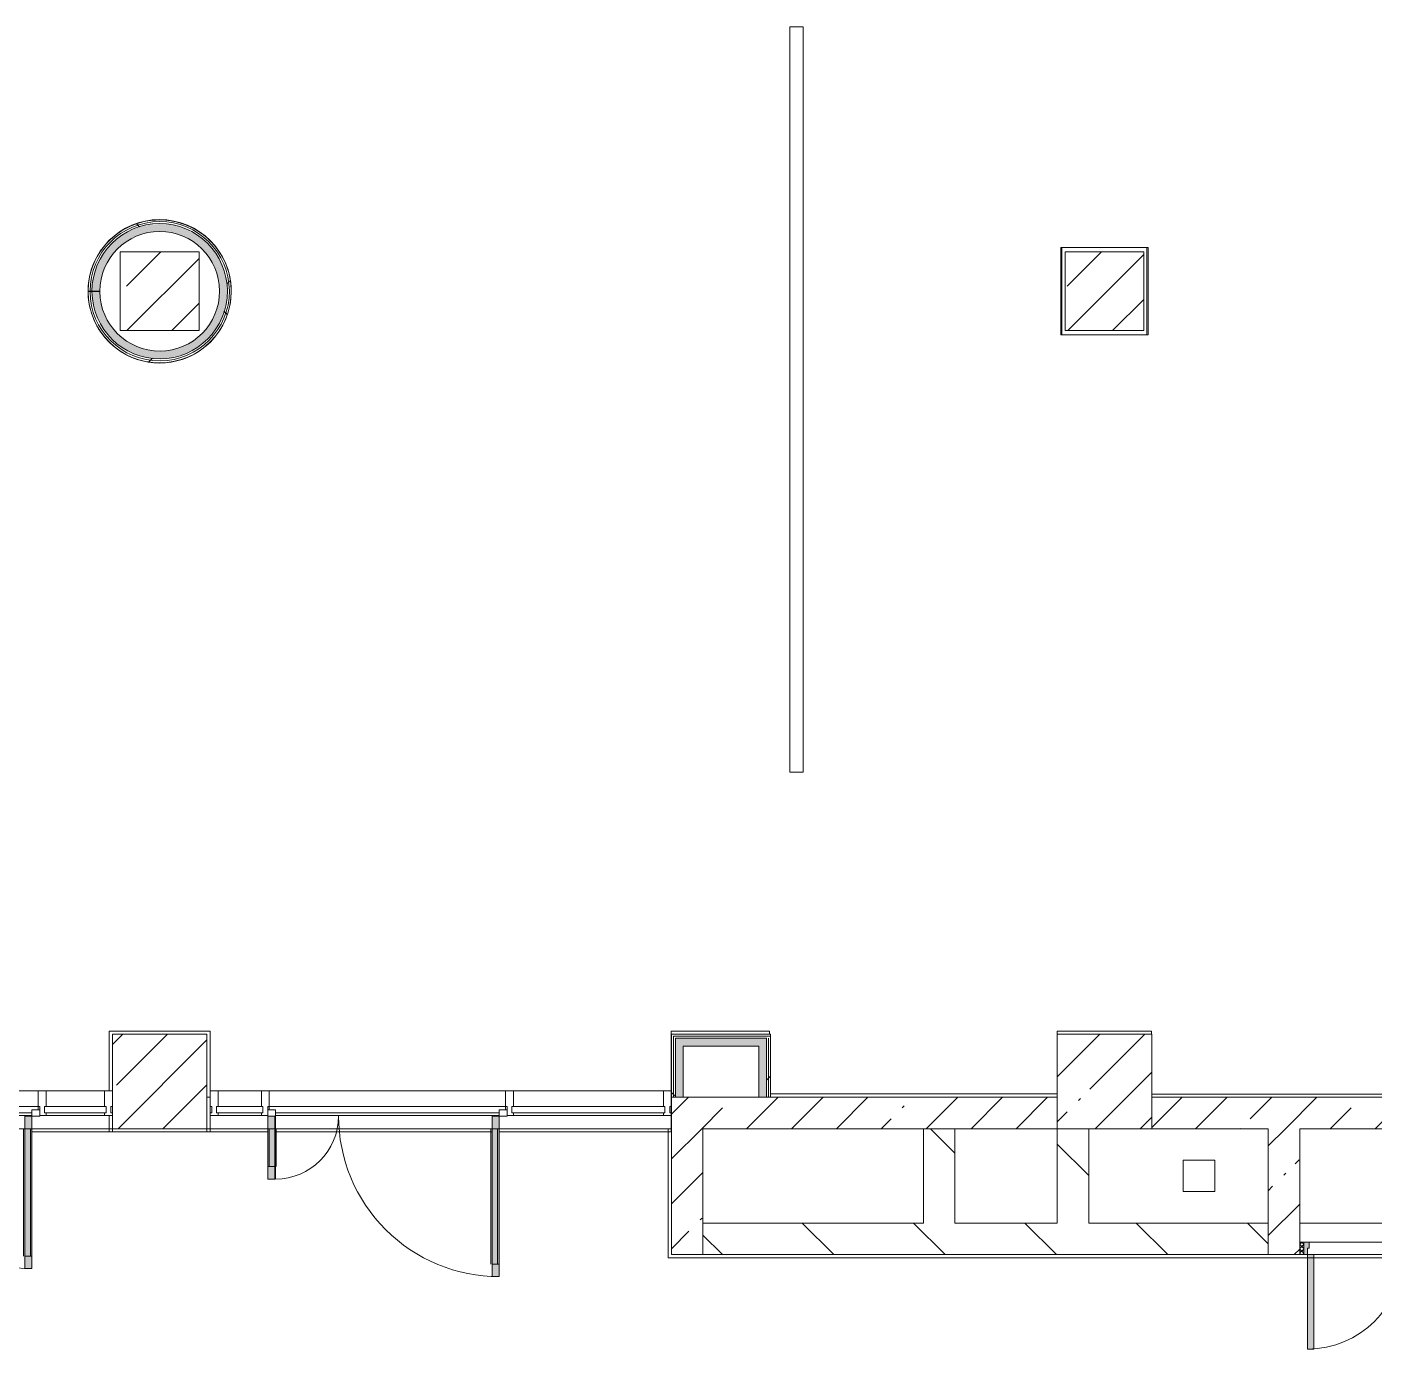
# Model space of a CAD drawing. Header units: millimetres. Extents: x -4029 to 232974, y -8553 to 104777.
# Drawn here: x 118703 to 127258, y 10300 to 18699 of the extents above; entities that cross this region are included whole.
import ezdxf

# ---------------------------------------------------------------- set-up
doc = ezdxf.new("R2010")
doc.units = ezdxf.units.MM
for name, color, linetype, lineweight in [('A-AREA-BNDY-1', 7, 'Continuous', 5), ('A-GLAZ-CURT-1', 7, 'Continuous', 5), ('A-GLAZ-CWMG-2', 7, 'Continuous', 5), ('A-WALL', 7, 'Continuous', 9), ('I-WALL-6', 7, 'Continuous', 5), ('S-COLS-2', 7, 'Continuous', 5)]:
    doc.layers.add(name, color=color, linetype=linetype, lineweight=lineweight)
for name, color, linetype, lineweight, true_color in [('A-DETL-GENF-10', 7, 'Continuous', 5, 0xe2e2e2), ('A-DETL-GENF-9', 7, 'Continuous', 5, 0xaaaaaa), ('A-DOOR-3', 7, 'Continuous', 5, 0xaaaaaa), ('A-DOOR-4', 7, 'Continuous', 5, 0xe2e2e2), ('A-DOOR-FRAM-3', 7, 'Continuous', 5, 0xe2e2e2), ('A-DOOR-FRAM-4', 7, 'Continuous', 5, 0xaaaaaa), ('A-FLOR-2', 7, 'Continuous', 5, 0xaaaaaa), ('I-WALL-4', 7, 'Continuous', 5, 0xe7e7e7), ('I-WALL-5', 7, 'Continuous', 9, 0xe7e7e7)]:
    doc.layers.add(name, color=color, linetype=linetype, lineweight=lineweight, true_color=true_color)
pattern_1 = [(45, (71086.4, 0), (-285.123, 285.123), []), (45, (71371.53, 0), (-285.123, 285.123), [504.031, -100.806, 16.764, -84.042])]
pattern_2 = [(135, (71086.4, 0), (-353.5534, -353.5534), [])]
pattern_3 = [(45, (71086.4, 0), (-530.33, 530.33), []), (135, (71086.4, 0), (-530.33, -530.33), [])]

# ---------------------------------------------------------------- blocks, each defined once
blk = doc.blocks.new('BSC_Колонна _Прямоугольная - 600х600-23205375-1_2_1_птичка')
at = {"layer": 'S-COLS-2'}
h = blk.add_hatch(dxfattribs=at)
h.set_pattern_fill('FP_152', color=256, style=0, pattern_type=2)
h.set_pattern_definition([(45, (-54460, -12000), (-285.123, 285.123), []), (45, (-54174.88, -12000), (-285.123, 285.123), [504.031, -100.806, 16.764, -84.042])])
h.paths.add_polyline_path([(288.6, -300), (300, -300), (297.8, 300), (-300, 300), (-300, -300), (84.1, -300)])
for p, q in [((300, 300), (-300, 300)), ((-300, 300), (-300, -300)), ((300, -300), (300, 300)), ((-300, -300), (300, -300))]:
    blk.add_line(p, q, dxfattribs=at)
blk = doc.blocks.new('BSC_Колонна _Прямоугольная - 500х500-22732503-1_2_1_птичка')
at = {"layer": 'S-COLS-2'}
h = blk.add_hatch(dxfattribs=at)
h.set_pattern_fill('FP_177', color=256, style=0, pattern_type=2)
h.set_pattern_definition([(45, (-48460, -17020), (-285.123, 285.123), []), (45, (-48174.88, -17020), (-285.123, 285.123), [504.031, -100.806, 16.764, -84.042])])
h.paths.add_polyline_path([(-200, -250), (250, -250), (250, 250), (-250, 245.8), (-250, -250)])
for p, q in [((250, 250), (-250, 250)), ((-250, 250), (-250, -250)), ((250, -250), (250, 250)), ((-250, -250), (250, -250))]:
    blk.add_line(p, q, dxfattribs=at)
blk = doc.blocks.new('BSC_Колонна _Прямоугольная - 500х500-V134-1_2_1_птичка')
at = {"layer": 'S-COLS-2'}
h = blk.add_hatch(dxfattribs=at)
h.set_pattern_fill('FP_178', color=256, style=0, pattern_type=2)
h.set_pattern_definition([(45, (-54460, -17020), (-285.123, 285.123), []), (45, (-54174.88, -17020), (-285.123, 285.123), [504.031, -100.806, 16.764, -84.042])])
h.paths.add_polyline_path([(250, -250), (250, 250), (-250, 250), (-250, -250), (114.8, -250)])
for p, q in [((250, 250), (-250, 250)), ((-250, 250), (-250, -250)), ((250, -250), (250, 250)), ((-250, -250), (250, -250))]:
    blk.add_line(p, q, dxfattribs=at)
blk = doc.blocks.new('110_Дверь_СКБ_1Ст - д-18 700x2100h_Технический шкаф ЭОМ и СС-23257539-1_2_1_птичка')
at = {"layer": 'A-DOOR-3'}
h = blk.add_hatch(dxfattribs=at)
h.set_pattern_fill('FP_82', color=256, style=0, pattern_type=2)
h.set_pattern_definition([(135, (1951.41, 164.685), (-14.14214, -14.14214), []), (225, (1951.41, 164.685), (14.14214, -14.14214), [])])
h.paths.add_polyline_path([(362.5, 100), (337.5, 100), (337.5, 20), (362.5, 20)])
at = {"layer": 'A-DOOR-4'}
h = blk.add_hatch(color=256, dxfattribs=at)
h.paths.add_polyline_path([(-312.5, 100), (-312.5, 20), (-277.5, 20), (-277.5, 60), (-287.5, 60), (-287.5, 100), (-297.5, 100)])
h.paths.add_polyline_path([(312.5, 100), (312.5, 60), (302.5, 60), (302.5, 20), (337.5, 20), (337.5, 100), (322.5, 100)])
at = {"layer": 'A-DOOR-FRAM-3'}
blk.add_hatch(color=256, dxfattribs=at).paths.add_polyline_path([(272.5, 700), (272.5, 100), (312.5, 100), (312.5, 700)])
at = {"layer": 'A-DOOR-FRAM-4'}
h = blk.add_hatch(dxfattribs=at)
h.set_pattern_fill('FP_83', color=256, style=0, pattern_type=2)
h.set_pattern_definition([(45, (-171.384, 164.685), (-14.1421, 14.1421), []), (135, (-171.384, 164.685), (-14.1421, -14.1421), [])])
h.paths.add_polyline_path([(-337.5, 100), (-337.5, 20), (-312.5, 20), (-312.5, 100)])
at = {"layer": 'A-DOOR-3'}
for p, q in [((312.5, 700), (272.5, 700)), ((272.5, 700), (272.5, 100)), ((312.5, 100), (312.5, 700)), ((272.5, 100), (312.5, 100))]:
    blk.add_line(p, q, dxfattribs=at)
blk.add_arc((312.5, 100), 600, 90, 180, dxfattribs=at)
at = {"layer": 'A-DOOR-FRAM-4'}
for p, q in [((-312.5, 100), (-337.5, 100)), ((-337.5, 100), (-337.5, 20)), ((-287.5, 100), (-312.5, 100)), ((-312.5, 100), (-312.5, 20)), ((-312.5, 20), (-312.5, 100)), ((-287.5, 60), (-287.5, 100)), ((-287.5, 100), (272.5, 100)), ((312.5, 100), (312.5, 60)), ((337.5, 100), (312.5, 100)), ((337.5, 20), (337.5, 100)), ((362.5, 100), (337.5, 100)), ((337.5, 100), (337.5, 20)), ((362.5, 20), (362.5, 100)), ((-337.5, 20), (-312.5, 20)), ((-312.5, 20), (-277.5, 20)), ((-277.5, 60), (-287.5, 60)), ((-277.5, 20), (-277.5, 60)), ((302.5, 20), (-277.5, 20)), ((312.5, 60), (302.5, 60)), ((302.5, 60), (302.5, 20)), ((302.5, 20), (337.5, 20)), ((337.5, 20), (362.5, 20))]:
    blk.add_line(p, q, dxfattribs=at)
blk = doc.blocks.new('Прямоугольный импост - Импост структурный с накладкой - 160мм Темный-32467808-1_2_1_птичка')
at = {"layer": 'A-GLAZ-CWMG-2'}
for p, q in [((-50, 40), (-50, 140)), ((-50, 140), (0, 140)), ((0, 140), (0, 40)), ((-40, 40), (-50, 40)), ((-50, -17), (-50, 0)), ((-50, 0), (-40, 0)), ((-40, 0), (-40, 40)), ((-10, 40), (-10, 0)), ((0, 40), (-10, 40)), ((-10, 0), (0, 0)), ((0, 0), (0, -17)), ((0, -17), (-50, -17))]:
    blk.add_line(p, q, dxfattribs=at)
blk = doc.blocks.new('Системная панель - Стекло - 40мм-32784007-1_2_1_птичка')
at = {"layer": 'A-GLAZ-CURT-1'}
for p, q in [((147.5, 0), (-147.5, 0)), ((-147.5, 0), (-147.5, -40)), ((147.5, -40), (147.5, 0)), ((-147.5, -40), (147.5, -40))]:
    blk.add_line(p, q, dxfattribs=at)
blk = doc.blocks.new('Дверь_Витражная_остекление_ - В-19-32784442-1_2_1_птичка')
at = {"layer": 'A-DETL-GENF-10'}
for points in [[(-665, 1040), (-710, 1040), (-710, 20), (-665, 20), (-665, 920)], [(715, 420), (715, 20), (760, 20), (760, 420)]]:
    blk.add_hatch(color=256, dxfattribs=at).paths.add_polyline_path(points)
at = {"layer": 'A-DETL-GENF-9'}
for p, q in [((-710, 1040), (-665, 1040)), ((-710, 1040), (-710, 20)), ((-665, 1040), (-710, 1040)), ((-710, 1040), (-710, 20)), ((-665, 1040), (-665, 20)), ((-665, 20), (-665, 1040)), ((-710, 960), (-665, 960)), ((-700, 960), (-700, 100)), ((-656, 960), (-656, 100)), ((760, 420), (715, 420)), ((715, 420), (715, 20)), ((760, 420), (715, 420)), ((715, 420), (715, 20)), ((760, 420), (760, 20)), ((760, 20), (760, 420)), ((706, 340), (706, 100)), ((760, 340), (715, 340)), ((750, 340), (750, 100)), ((-710, 100), (-665, 100)), ((760, 100), (715, 100)), ((-665, 20), (-710, 20)), ((-710, 20), (-665, 20))]:
    blk.add_line(p, q, dxfattribs=at)
at = {"layer": 'A-DOOR-3'}
for p, q in [((-710, 1040), (-710, 20)), ((710, 420), (710, 20)), ((-710, 20), (-760, 20)), ((-760, 20), (-760, -20)), ((-710, -20), (-710, 20)), ((760, 20), (710, 20)), ((710, 20), (710, -20)), ((760, -20), (760, 20)), ((-760, -20), (-710, -20)), ((710, -20), (760, -20))]:
    blk.add_line(p, q, dxfattribs=at)
for centre, radius, start, end in [((-710, 20), 1020, 360, 90), ((710, 20), 400, 90, 180)]:
    blk.add_arc(centre, radius, start, end, dxfattribs=at)
blk = doc.blocks.new('Прямоугольный импост - Импост структурный с накладкой - 160мм Темный-32784438-1_2_1_птичка')
at = {"layer": 'A-GLAZ-CWMG-2'}
for p, q in [((49156, 11940), (50656, 11940)), ((49156, 11820), (49156, 11840)), ((49156, 11840), (50656, 11840)), ((50656, 11840), (50656, 11820)), ((49196, 11800), (50616, 11800)), ((49196, 11783), (50616, 11783))]:
    blk.add_line(p, q, dxfattribs=at)
blk = doc.blocks.new('Системная панель - Стекло - 40мм-32784544-1_2_1_птичка')
at = {"layer": 'A-GLAZ-CURT-1'}
for p, q in [((486.5, 0), (-486.5, 0)), ((-486.5, 0), (-486.5, -40)), ((486.5, -40), (486.5, 0)), ((-486.5, -40), (486.5, -40))]:
    blk.add_line(p, q, dxfattribs=at)
blk = doc.blocks.new('Прямоугольный импост - Импост структурный с накладкой - 160мм Темный-32784005-1_2_1_птичка')
at = {"layer": 'A-GLAZ-CWMG-2'}
for p, q in [((48831, 11940), (49106, 11940)), ((48831, 11783), (49106, 11783))]:
    blk.add_line(p, q, dxfattribs=at)
blk = doc.blocks.new('Прямоугольный импост - Импост структурный с накладкой - 160мм Темный-V205-1_2_1_птичка')
at = {"layer": 'A-GLAZ-CWMG-2'}
for p, q in [((-25, 40), (-25, 140)), ((-25, 140), (25, 140)), ((25, 140), (25, 40)), ((-15, 40), (-25, 40)), ((-25, -17), (-25, 0)), ((-25, 0), (-15, 0)), ((-15, 0), (-15, 40)), ((15, 40), (15, 20)), ((25, 40), (15, 40)), ((15, -17), (-25, -17))]:
    blk.add_line(p, q, dxfattribs=at)
blk = doc.blocks.new('Прямоугольный импост - Импост структурный с накладкой - 160мм Темный-V206-1_2_1_птичка')
at = {"layer": 'A-GLAZ-CWMG-2'}
for p, q in [((-25, 40), (-25, 140)), ((-25, 140), (25, 140)), ((25, 140), (25, 40)), ((-15, 40), (-25, 40)), ((-15, 20), (-15, 40)), ((15, 40), (15, 0)), ((25, 40), (15, 40)), ((15, 0), (25, 0)), ((25, 0), (25, -17)), ((25, -17), (-15, -17))]:
    blk.add_line(p, q, dxfattribs=at)
blk = doc.blocks.new('Прямоугольный импост - Импост структурный с накладкой - 160мм Темный-32784440-1_2_1_птичка')
at = {"layer": 'A-GLAZ-CWMG-2'}
for p, q in [((50706, 11940), (51659, 11940)), ((50706, 11783), (51659, 11783))]:
    blk.add_line(p, q, dxfattribs=at)
blk = doc.blocks.new('Прямоугольный импост - Импост структурный с накладкой - 160мм Темный-30755843-1_2_1_птичка')
at = {"layer": 'A-GLAZ-CWMG-2'}
for p, q in [((0, 140), (-50, 140)), ((-50, 140), (-50, 40)), ((0, 40), (0, 140)), ((-50, 40), (-40, 40)), ((-40, 0), (-50, 0)), ((-50, 0), (-50, -17)), ((-40, 40), (-40, 0)), ((-10, 0), (-10, 40)), ((-10, 40), (0, 40)), ((0, 0), (-10, 0)), ((0, -17), (0, 0)), ((-50, -17), (0, -17))]:
    blk.add_line(p, q, dxfattribs=at)
blk = doc.blocks.new('Дверь_Витражная_остекление_ - В-9-32786634-1_2_1_птичка')
at = {"layer": 'A-DETL-GENF-10'}
for points in [[(-639.5, 989), (-684.5, 989), (-684.5, 20), (-639.5, 20), (-639.5, 920)], [(689.5, 420), (689.5, 20), (734.5, 20), (734.5, 420)]]:
    blk.add_hatch(color=256, dxfattribs=at).paths.add_polyline_path(points)
at = {"layer": 'A-DETL-GENF-9'}
for p, q in [((-684.5, 989), (-639.5, 989)), ((-684.5, 989), (-684.5, 20)), ((-639.5, 989), (-684.5, 989)), ((-684.5, 989), (-684.5, 20)), ((-639.5, 989), (-639.5, 20)), ((-639.5, 20), (-639.5, 989)), ((-684.5, 909), (-639.5, 909)), ((-674.5, 909), (-674.5, 100)), ((-630.5, 909), (-630.5, 100)), ((734.5, 420), (689.5, 420)), ((689.5, 420), (689.5, 20)), ((734.5, 420), (689.5, 420)), ((689.5, 420), (689.5, 20)), ((734.5, 420), (734.5, 20)), ((734.5, 20), (734.5, 420)), ((680.5, 340), (680.5, 100)), ((734.5, 340), (689.5, 340)), ((724.5, 340), (724.5, 100)), ((-684.5, 100), (-639.5, 100)), ((734.5, 100), (689.5, 100)), ((-639.5, 20), (-684.5, 20)), ((-684.5, 20), (-639.5, 20))]:
    blk.add_line(p, q, dxfattribs=at)
at = {"layer": 'A-DOOR-3'}
for p, q in [((-684.5, 989), (-684.5, 20)), ((684.5, 420), (684.5, 20)), ((-684.5, 20), (-734.5, 20)), ((-734.5, 20), (-734.5, -20)), ((-684.5, -20), (-684.5, 20)), ((734.5, 20), (684.5, 20)), ((684.5, 20), (684.5, -20)), ((734.5, -20), (734.5, 20)), ((-734.5, -20), (-684.5, -20)), ((684.5, -20), (734.5, -20))]:
    blk.add_line(p, q, dxfattribs=at)
for centre, radius, start, end in [((-684.5, 20), 969, 360, 90), ((684.5, 20), 400, 90, 180)]:
    blk.add_arc(centre, radius, start, end, dxfattribs=at)
blk = doc.blocks.new('Прямоугольный импост - Импост структурный с накладкой - 160мм Темный-32786259-1_2_1_птичка')
at = {"layer": 'A-GLAZ-CWMG-2'}
for p, q in [((46240, 11940), (47689, 11940)), ((46240, 11820), (46240, 11840)), ((46240, 11840), (47689, 11840)), ((47689, 11840), (47689, 11820)), ((46280, 11800), (47649, 11800)), ((46280, 11783), (47649, 11783))]:
    blk.add_line(p, q, dxfattribs=at)
blk = doc.blocks.new('Системная панель - Стекло - 40мм-32786365-1_2_1_птичка')
at = {"layer": 'A-GLAZ-CURT-1'}
for p, q in [((195.5, 0), (-195.5, 0)), ((-195.5, 0), (-195.5, -40)), ((195.5, -40), (195.5, 0)), ((-195.5, -40), (195.5, -40))]:
    blk.add_line(p, q, dxfattribs=at)
blk = doc.blocks.new('Прямоугольный импост - Импост структурный с накладкой - 160мм Темный-32786261-1_2_1_птичка')
at = {"layer": 'A-GLAZ-CWMG-2'}
for p, q in [((47739, 11940), (48110, 11940)), ((47739, 11783), (48110, 11783))]:
    blk.add_line(p, q, dxfattribs=at)

msp = doc.modelspace()

# ---------------------------------------------------------------- hatches: boundary and pattern name
at = {"layer": 'I-WALL-4'}
for points in [[(119530.4613, 16590.2957), (119617.561, 16596.936), (119700.1798, 16620), (119753.3209, 16644.123), (119819.7595, 16689.7364), (119869.3894, 16737.8735), (119910.3622, 16792.7981), (119946.4062, 16865.8478), (119965.268, 16927.1118), (119974.8686, 17018.5152), (119969.02, 17090.5807), (119962.1763, 17129.7053), (119922.2833, 17225.7052), (119889.5452, 17277.115), (119846.851, 17326.4178), (119801.1458, 17366.4102), (119715.2651, 17413.9231), (119638.5161, 17438.4453), (119589.6535, 17447.0501), (119494.7875, 17445.3482), (119439.5798, 17435.4104), (119367.9486, 17409.8785), (119301.2608, 17371.6128), (119239.9885, 17319.5034), (119195.4086, 17265.8223), (119166.6041, 17220), (119140.3778, 17161.0327), (119119.7204, 17058.983), (119116.417, 17020), (119166.4062, 17020), (119172.4993, 17087.7759), (119199.9961, 17172.9503), (119223.9197, 17220), (119267.6895, 17277.115), (119323.63, 17326.4178), (119393.9099, 17366.4102), (119455.17, 17387.372), (119514.1702, 17397.3817), (119589.6535, 17396.0579), (119630.2137, 17390.6431), (119701.2227, 17366.4102), (119769.1284, 17326.4178), (119824.3077, 17277.115), (119867.7711, 17220), (119899.3004, 17156.8081), (119912.3826, 17122.2805), (119924.7569, 17055.3658), (119922.2833, 16972.0312), (119913.0984, 16920.3163), (119889.4394, 16856.5123), (119852.824, 16795.6927), (119796.4062, 16735.3822), (119741.8306, 16695.4635), (119674.3665, 16663.6816), (119603.2294, 16645.7936), (119546.4062, 16641.2307), (119476.947, 16647.7272), (119409.5982, 16666.9533), (119346.4062, 16698.5897), (119289.2912, 16742.244), (119261.8144, 16768.1916), (119221.4657, 16822.9882), (119191.5373, 16884.1028), (119170.5292, 16974.922), (119166.4158, 17017.3064), (119116.417, 17016.952), (119127.2943, 16928.7479), (119152.4831, 16851.1122), (119191.5373, 16779.9006), (119221.4657, 16739.6147), (119289.2912, 16677.2245), (119340.012, 16644.123), (119388.3738, 16620.0928), (119476.947, 16596.8517), (119497.4575, 16594.339)], [(123400.2755, 12224.9998), (123400.2755, 12274.9998), (122871.4061, 12274.9998), (122871.4061, 12224.9998), (123350.2755, 12224.9998)], [(123350.2755, 11899.9998), (123400.2755, 11899.9998), (123400.2755, 12224.9998), (123350.2755, 12224.9998), (123350.2755, 11920.9998)]]:
    msp.add_hatch(color=256, dxfattribs=at).paths.add_polyline_path(points)
at = {"layer": 'I-WALL-5'}
msp.add_hatch(color=256, dxfattribs=at).paths.add_polyline_path([(122821.4061, 11899.9998), (122871.4061, 11899.9998), (122871.4061, 12274.9998), (122821.4061, 12274.9998), (122821.4061, 11984.4698)])
at = {"layer": 'I-WALL-6'}
h = msp.add_hatch(dxfattribs=at)
h.set_pattern_fill('FP_213', color=256, style=0, pattern_type=2)
h.set_pattern_definition(pattern_3)
h.paths.add_polyline_path([(119511.2862, 16566.3574), (119618.99, 16572.3758), (119693.3226, 16591.0028), (119760.0369, 16620), (119817.7975, 16656.562), (119867.2179, 16698.851), (119924.9028, 16770.2552), (119953.922, 16820), (119979.2572, 16881.6892), (119995.6033, 16948.3801), (119998.4892, 17055.3658), (119986.396, 17129.7053), (119962.1763, 17200.9937), (119927.4617, 17265.8223), (119880.6655, 17326.4178), (119826.7471, 17376.423), (119768.2107, 17415.5766), (119694.9769, 17448.426), (119630.2137, 17465.7538), (119562.7629, 17473.4791), (119476.5536, 17468.0715), (119409.1448, 17452.3203), (119345.8844, 17427.0992), (119278.2286, 17385.8981), (119226.9488, 17342.5168), (119170.8897, 17274.2921), (119138.9697, 17220), (119110.2569, 17144.8549), (119097.4143, 17092.5892), (119091.4177, 17020), (119103.9062, 17020), (119110.5657, 17095.8867), (119140.9141, 17193.3648), (119170.8897, 17251.7573), (119220.0773, 17316.709), (119262.4356, 17358.338), (119323.0369, 17401.1217), (119412.8341, 17440.2094), (119477.2495, 17455.6328), (119546.7543, 17461.2596), (119630.2137, 17452.9527), (119705.042, 17431.4161), (119773.6829, 17397.8344), (119829.8795, 17357.8311), (119886.6241, 17300.4704), (119922.2833, 17251.109), (119951.8584, 17195.6722), (119976.2824, 17121.3476), (119987.1931, 17055.3658), (119987.4458, 16984.0785), (119965.2538, 16882.0586), (119938.9439, 16818.7317), (119892.8164, 16747.212), (119854.7799, 16704.1811), (119797.0413, 16656.6572), (119731.1964, 16619.1903), (119660.3222, 16593.624), (119603.2294, 16581.3018), (119497.4575, 16581.7908), (119427.3803, 16595.3842), (119360.3835, 16620.0928), (119289.2912, 16661.8016), (119239.9885, 16702.6433), (119191.5373, 16757.8672), (119152.4831, 16821.3093), (119123.1027, 16896.2363), (119110.7973, 16942.2109), (119098.1394, 17016.8224), (119091.4177, 17016.7748), (119106.3217, 16910.6029), (119130.1808, 16839.9959), (119161.5114, 16779.9421), (119203.8898, 16722.4247), (119264.3003, 16664.9147), (119323.1327, 16625.1725), (119388.3738, 16594.7503), (119458.1509, 16574.9239), (119497.4575, 16568.5869)])
h = msp.add_hatch(dxfattribs=at)
h.set_pattern_fill('FP_213', color=256, style=0, pattern_type=2)
h.set_pattern_definition(pattern_3)
h.paths.add_polyline_path([(119529.9978, 16577.8043), (119632.8389, 16587.5547), (119707.3701, 16609.4806), (119765.4064, 16636.9735), (119826.8281, 16679.3562), (119876.6131, 16726.9667), (119918.0244, 16780.9191), (119952.1353, 16844.4603), (119977.3285, 16923.7215), (119987.3261, 17017.8653), (119981.5783, 17091.0716), (119965.268, 17158.0979), (119937.6897, 17223.7215), (119892.8164, 17292.8447), (119856.0482, 17334.9196), (119801.2367, 17380.9597), (119739.1106, 17417.8133), (119648.3426, 17449.0838), (119589.6535, 17459.5155), (119494.7875, 17457.9076), (119428.4675, 17445.0217), (119357.9457, 17418.7769), (119288.8288, 17377.9014), (119239.9885, 17337.5198), (119183.0565, 17269.7848), (119152.4831, 17218.9912), (119122.5775, 17142.073), (119110.0775, 17092.5892), (119103.9062, 17020), (119116.417, 17020.1271), (119129.1265, 17117.7707), (119152.4831, 17188.7211), (119174.9998, 17235.5829), (119220.0773, 17298.6926), (119289.3735, 17362.8016), (119346.5411, 17399.0516), (119409.7745, 17426.2358), (119477.1583, 17443.0615), (119546.6492, 17448.7985), (119630.2137, 17440.2172), (119694.9769, 17422.0237), (119765.4056, 17388.2984), (119821.8719, 17348.2877), (119871.1722, 17299.7407), (119912.3826, 17243.3053), (119949.0642, 17166.4459), (119965.268, 17112.0306), (119974.738, 17055.3658), (119974.7289, 16983.5529), (119952.1826, 16882.4033), (119925.1522, 16819.5314), (119889.4072, 16762.885), (119854.7799, 16720.8392), (119800.6789, 16673.5898), (119714.5079, 16625.839), (119674.3665, 16609.4806), (119598.3787, 16593.5394), (119497.4575, 16594.339), (119427.1147, 16608.4676), (119366.0474, 16631.1864), (119311.2896, 16661.159), (119256.0996, 16703.9259), (119199.9961, 16767.557), (119161.5114, 16831.4861), (119141.9386, 16874.0345), (119123.1027, 16944.4084), (119110.7973, 17016.9121), (119103.9174, 17016.8634), (119117.0612, 16918.8081), (119141.9386, 16844.2317), (119172.3841, 16785.817), (119221.4657, 16721.7303), (119273.1496, 16673.5898), (119323.1327, 16638.6021), (119414.816, 16599.1544), (119476.947, 16584.3035), (119522.4, 16578.7351)])
h = msp.add_hatch(dxfattribs=at)
h.set_pattern_fill('FP_213', color=256, style=0, pattern_type=2)
h.set_pattern_definition(pattern_3)
h.paths.add_polyline_path([(122796.4061, 11899.9998), (122808.9061, 11899.9998), (122808.3066, 12299.9998), (122796.4061, 12299.9998), (122796.4061, 11984.4698)])
h = msp.add_hatch(dxfattribs=at)
h.set_pattern_fill('FP_213', color=256, style=0, pattern_type=2)
h.set_pattern_definition(pattern_3)
h.paths.add_polyline_path([(122808.9061, 11899.9998), (122821.4061, 11899.9998), (122816.3693, 12287.4998), (122808.9061, 12287.4998), (122808.9061, 11984.4698)])
h = msp.add_hatch(dxfattribs=at)
h.set_pattern_fill('FP_213', color=256, style=0, pattern_type=2)
h.set_pattern_definition(pattern_3)
h.paths.add_polyline_path([(123412.7755, 11899.9998), (123412.7755, 12274.9998), (123400.2755, 12274.9998), (123400.2755, 11899.9998)])
h = msp.add_hatch(dxfattribs=at)
h.set_pattern_fill('FP_213', color=256, style=0, pattern_type=2)
h.set_pattern_definition(pattern_3)
h.paths.add_polyline_path([(123412.7755, 11899.9998), (123425.2755, 11899.9998), (123425.2755, 12274.9998), (123412.7755, 12274.9998), (123412.7755, 11920.9998)])
h = msp.add_hatch(dxfattribs=at)
h.set_pattern_fill('FP_116', color=256, style=0, pattern_type=2)
h.set_pattern_definition(pattern_1)
h.paths.add_polyline_path([(127665.6461, 11699.9998), (131246.4063, 11699.9999), (131246.4063, 11899.9998), (125846.4063, 11899.9998), (125848.0602, 11699.9998), (127661.6678, 11699.9998)])
h.paths.add_polyline_path([(122996.4061, 11699.9998), (125246.4063, 11699.9998), (125246.4063, 11899.9998), (122796.4061, 11899.9998), (122796.4061, 11699.9998)])
h = msp.add_hatch(dxfattribs=at)
h.set_pattern_fill('FP_116', color=256, style=0, pattern_type=2)
h.set_pattern_definition(pattern_1)
h.paths.add_polyline_path([(122865.3926, 10900), (122996.4061, 10900), (122996.4061, 11699.9998), (122796.4061, 11699.9998), (122796.4061, 10900)])
h = msp.add_hatch(dxfattribs=at)
h.set_pattern_fill('FP_134', color=256, style=0, pattern_type=2)
h.set_pattern_definition(pattern_2)
h.paths.add_polyline_path([(124596.4063, 11100), (124596.4063, 11699.9998), (124396.4063, 11699.9998), (124396.4063, 11100)])
h = msp.add_hatch(dxfattribs=at)
h.set_pattern_fill('FP_134', color=256, style=0, pattern_type=2)
h.set_pattern_definition(pattern_2)
h.paths.add_polyline_path([(125446.4063, 11100), (125446.4063, 11699.9998), (125246.4063, 11699.9998), (125246.4063, 11100)])
h = msp.add_hatch(dxfattribs=at)
h.set_pattern_fill('FP_116', color=256, style=0, pattern_type=2)
h.set_pattern_definition(pattern_1)
h.paths.add_polyline_path([(126782.1946, 10900), (126786.4062, 10900), (126782.1946, 11699.9998), (126586.4062, 11699.9998), (126586.4062, 10900), (126739.0288, 10900)])
h = msp.add_hatch(dxfattribs=at)
h.set_pattern_fill('FP_134', color=256, style=0, pattern_type=2)
h.set_pattern_definition(pattern_2)
h.paths.add_polyline_path([(127696.4062, 10900), (127696.4062, 11100), (127486.4062, 11100), (127486.4062, 10900), (127665.6461, 10900)])
h.paths.add_polyline_path([(129425.6461, 10900), (129526.4062, 10900), (129526.4062, 11100), (129316.4062, 11100), (129316.4062, 10900), (129345.6461, 10900)])
h.paths.add_polyline_path([(126586.4062, 10900), (126586.4062, 11100), (122996.4061, 11100), (122996.4061, 10900), (126046.4063, 10900)])
h.paths.add_polyline_path([(128545.6461, 10900), (128616.4062, 10900), (128616.4062, 11100), (128396.4062, 11100), (128396.4062, 10900), (128465.6461, 10900)])
at = {"layer": 'S-COLS-2'}
h = msp.add_hatch(dxfattribs=at)
h.set_pattern_fill('FP_116', color=256, style=0, pattern_type=2)
h.set_pattern_definition(pattern_1)
h.paths.add_polyline_path([(119246.4062, 11699.9998), (119846.4062, 11699.9998), (119846.4062, 12299.9998), (119246.4062, 12299.9998)])

# ---------------------------------------------------------------- linework, layer by layer
at = {"layer": 'A-AREA-BNDY-1', "flags": 128}
for points in [[(123548.4572, 18544), (123548.4572, 18614), (123548.4572, 18699), (123633.4572, 18699), (123633.4572, 18614), (123633.4572, 18544), (123633.4572, 18459), (123633.4572, 18389), (123633.4572, 18304), (123633.4572, 18234), (123633.4572, 18149), (123633.4572, 18079), (123633.4572, 17994), (123633.4572, 17924), (123633.4572, 17839), (123633.4572, 17769), (123633.4572, 17684), (123633.4572, 17614), (123633.4572, 17529), (123633.4572, 17459), (123633.4572, 17374), (123633.4572, 17304), (123633.4572, 17219), (123633.4572, 17149), (123633.4572, 17064), (123633.4572, 16994), (123633.4572, 16909), (123633.4572, 16839), (123633.4572, 16754), (123633.4572, 16684), (123633.4572, 16599), (123633.4572, 16529), (123633.4572, 16444), (123633.4572, 16374), (123633.4572, 16289), (123633.4572, 16219), (123633.4572, 16134), (123633.4572, 16064), (123633.4572, 15979), (123633.4572, 15909), (123633.4572, 15824), (123633.4572, 15754), (123633.4572, 15669), (123633.4572, 15599), (123633.4572, 15514), (123633.4572, 15444), (123633.4572, 15359), (123633.4572, 15289), (123633.4572, 15204), (123633.4572, 15134), (123633.4572, 15049), (123633.4572, 14979), (123633.4572, 14894), (123633.4572, 14824), (123633.4572, 14739), (123633.4572, 14669), (123633.4572, 14584), (123633.4572, 14514), (123633.4572, 14429), (123633.4572, 14359), (123633.4572, 14274), (123633.4572, 14204), (123633.4572, 14119), (123633.4572, 14049), (123633.4572, 13964), (123548.4572, 13964), (123548.4572, 14049), (123548.4572, 14119), (123548.4572, 14204), (123548.4572, 14274), (123548.4572, 14359), (123548.4572, 14429), (123548.4572, 14514), (123548.4572, 14584), (123548.4572, 14669), (123548.4572, 14739), (123548.4572, 14824), (123548.4572, 14894), (123548.4572, 14979), (123548.4572, 15049), (123548.4572, 15134), (123548.4572, 15204), (123548.4572, 15289), (123548.4572, 15359), (123548.4572, 15444), (123548.4572, 15514), (123548.4572, 15599), (123548.4572, 15669), (123548.4572, 15754), (123548.4572, 15824), (123548.4572, 15909), (123548.4572, 15979), (123548.4572, 16064), (123548.4572, 16134), (123548.4572, 16219), (123548.4572, 16289), (123548.4572, 16374), (123548.4572, 16444), (123548.4572, 16529), (123548.4572, 16599), (123548.4572, 16684), (123548.4572, 16754), (123548.4572, 16839), (123548.4572, 16909), (123548.4572, 16994), (123548.4572, 17064), (123548.4572, 17149), (123548.4572, 17219), (123548.4572, 17304), (123548.4572, 17374), (123548.4572, 17459), (123548.4572, 17529), (123548.4572, 17614), (123548.4572, 17684), (123548.4572, 17769), (123548.4572, 17839), (123548.4572, 17924), (123548.4572, 17994), (123548.4572, 18079), (123548.4572, 18149), (123548.4572, 18234), (123548.4572, 18304), (123548.4572, 18389), (123548.4572, 18459)], [(125268.4063, 17298), (125824.4063, 17298), (125824.4063, 16742), (125268.4063, 16742)]]:
    msp.add_lwpolyline(points, close=True, dxfattribs=at)
msp.add_lwpolyline([(119979.7884, 16881.4184, -0.000605006), (119979.4518, 16880.37, -0.73057036), (119113.3604, 16880.3707, -0.076797923), (119091.8472, 17017.512, -0.000576517), (119091.846, 17018.5602, -0.001198696), (119091.8513, 17020.7398, -1.163452185)], format="xyb", close=True, dxfattribs=at)
msp.add_lwpolyline([(146606.4062, 10879), (133025.4063, 10879), (133025.4063, 11348.9998), (132467.4063, 11348.9998), (132467.4063, 10879), (122775.4061, 10879), (122775.4061, 11699.9998), (119866.9062, 11699.9998), (119846.4062, 11699.9998), (119846.4062, 11678.9998), (119246.4062, 11678.9998), (119246.4062, 11699.9998), (119072.8966, 11699.9998), (117017.4061, 11699.9998)], dxfattribs=at)
at = {"layer": 'A-FLOR-2'}
for p, q in [((125275.4063, 16742), (125275.4063, 17298)), ((125275.4063, 17298), (125816.4063, 17298)), ((125816.4063, 17298), (125816.4063, 16742)), ((125816.4063, 16742), (125275.4063, 16742)), ((119226.4062, 11939.9998), (119226.4062, 12319.9998)), ((119226.4062, 12319.9998), (119866.4062, 12319.9998)), ((119866.4062, 12319.9998), (119866.4062, 11899.9998)), ((122795.4061, 11939.9998), (122795.4061, 12319.9998)), ((122795.4061, 12319.9998), (123418.9062, 12319.9998)), ((123418.9062, 12319.9998), (123418.9062, 12299.9998)), ((125246.4063, 12299.9998), (125246.4063, 12319.9998)), ((125246.4063, 12319.9998), (125844.1678, 12319.9998)), ((125844.1678, 12319.9998), (125844.1678, 12299.9998)), ((123424.4678, 11920.9998), (125246.4063, 11920.9998)), ((125846.4063, 11919.9998), (127641.6678, 11919.9998)), ((119226.4062, 11678.9998), (119226.4062, 11782.9998)), ((120232.4062, 11679.9998), (118735.4061, 11679.9998)), ((118735.4061, 11678.9998), (119226.4062, 11678.9998)), ((119866.4062, 11699.9998), (119866.4062, 11678.9998)), ((119866.4062, 11678.9998), (120232.4062, 11678.9998)), ((121657.4062, 11679.9998), (120277.4062, 11679.9998)), ((120277.4062, 11678.9998), (121657.4062, 11678.9998)), ((122776.4061, 11679.9998), (121702.4062, 11679.9998)), ((121702.4062, 11678.9998), (122795.4061, 11678.9998)), ((122776.4061, 10880), (122776.4061, 11679.9998)), ((122795.4061, 11678.9998), (122795.4061, 11699.9998)), ((126046.4063, 11499.9998), (126246.4063, 11499.9998)), ((126046.4063, 11299.9998), (126046.4063, 11499.9998)), ((126246.4063, 11499.9998), (126246.4063, 11299.9998)), ((126246.4063, 11299.9998), (126046.4063, 11299.9998)), ((126836.4062, 10880), (122776.4061, 10880)), ((127746.4062, 10880), (126876.4062, 10880))]:
    msp.add_line(p, q, dxfattribs=at)
at = {"layer": 'A-WALL'}
for p, q in [((122808.9061, 11899.9998), (122808.9061, 12287.4998)), ((123425.2755, 12287.4998), (122808.9061, 12287.4998)), ((122821.4061, 11899.9998), (122821.4061, 12274.9998)), ((123400.2755, 12274.9998), (122821.4061, 12274.9998)), ((123400.2755, 11899.9998), (123400.2755, 12274.9998)), ((123412.7755, 11899.9998), (123412.7755, 12274.9998)), ((122796.4061, 11699.9998), (122796.4061, 11899.9998)), ((124596.4063, 11699.9998), (124396.4063, 11699.9998)), ((122996.4061, 11100), (122996.4061, 10900)), ((126586.4062, 11100), (126586.4062, 10900))]:
    msp.add_line(p, q, dxfattribs=at)
for radius in [442.5, 430]:
    msp.add_arc((119546.4062, 17020), radius, 180.40614226, 180, dxfattribs=at)
at = {"layer": 'I-WALL-6'}
for p, q in [((119091.4062, 17020), (119166.4062, 17020)), ((119166.4158, 17017.3064), (119091.4177, 17016.7748)), ((122796.4061, 12299.9998), (122796.4061, 11899.9998)), ((123425.2755, 12299.9998), (122796.4061, 12299.9998)), ((123425.2755, 11899.9998), (123425.2755, 12299.9998)), ((122871.4061, 11899.9998), (122871.4061, 12224.9998)), ((122871.4061, 12224.9998), (123350.2755, 12224.9998)), ((123350.2755, 12224.9998), (123350.2755, 11899.9998)), ((119867.4062, 11899.9998), (119846.4062, 11899.9998)), ((119846.4062, 11899.9998), (119846.4062, 11699.9998)), ((119867.4062, 11699.9998), (119867.4062, 11899.9998)), ((122796.4061, 11899.9998), (122795.4061, 11899.9998)), ((122795.4061, 11899.9998), (122795.4061, 11699.9998)), ((125246.4063, 11899.9998), (122796.4061, 11899.9998)), ((122796.4061, 11899.9998), (122871.4061, 11899.9998)), ((123350.2755, 11899.9998), (123425.2755, 11899.9998)), ((127661.6678, 11899.9998), (125846.4063, 11899.9998)), ((119246.4062, 11699.9998), (118735.4061, 11699.9998)), ((120232.4062, 11699.9998), (119846.4062, 11699.9998)), ((121657.4062, 11699.9998), (120277.4062, 11699.9998)), ((122796.4061, 11699.9998), (121702.4062, 11699.9998)), ((122796.4061, 11699.9998), (122796.4061, 10900)), ((122996.4061, 11699.9998), (124396.4063, 11699.9998)), ((122996.4061, 11100), (122996.4061, 11699.9998)), ((124396.4063, 11699.9998), (124396.4063, 11100)), ((124596.4063, 11699.9998), (125246.4063, 11699.9998)), ((124596.4063, 11100), (124596.4063, 11699.9998)), ((125246.4063, 11699.9998), (125246.4063, 11100)), ((125446.4063, 11100), (125446.4063, 11699.9998)), ((125846.4063, 11699.9998), (126586.4062, 11699.9998)), ((126586.4062, 11699.9998), (126586.4062, 11100)), ((126786.4062, 11699.9998), (127585.6461, 11699.9998)), ((126786.4062, 10980), (126786.4062, 11699.9998)), ((124396.4063, 11100), (122996.4061, 11100)), ((125246.4063, 11100), (124596.4063, 11100)), ((126586.4062, 11100), (125446.4063, 11100)), ((126786.4062, 11100), (127585.6461, 11100)), ((122796.4061, 10900), (126786.4062, 10900))]:
    msp.add_line(p, q, dxfattribs=at)
for radius in [455, 380]:
    msp.add_arc((119546.4062, 17020), radius, 180.40614226, 180, dxfattribs=at)
at = {"layer": 'S-COLS-2'}
for p, q in [((119846.4062, 12299.9998), (119246.4062, 12299.9998)), ((119246.4062, 12299.9998), (119246.4062, 11699.9998)), ((119846.4062, 11899.9998), (119846.4062, 12299.9998)), ((119846.4062, 11699.9998), (119846.4062, 11899.9998)), ((119246.4062, 11699.9998), (119846.4062, 11699.9998))]:
    msp.add_line(p, q, dxfattribs=at)

# ---------------------------------------------------------------- block references
at = {"layer": 'A-DOOR-3', "rotation": 180}
for name, p in [('Дверь_Витражная_остекление_ - В-9-32786634-1_2_1_птичка', (118050.9061, 11799.9998)), ('Дверь_Витражная_остекление_ - В-19-32784442-1_2_1_птичка', (120992.4062, 11799.9998)), ('110_Дверь_СКБ_1Ст - д-18 700x2100h_Технический шкаф ЭОМ и СС-23257539-1_2_1_птичка', (127148.9062, 11000))]:
    msp.add_blockref(name, p, dxfattribs=at)
at = {"layer": 'A-GLAZ-CURT-1', "rotation": 180}
for name, p in [('Системная панель - Стекло - 40мм-32786365-1_2_1_птичка', (119010.9062, 11799.9998)), ('Системная панель - Стекло - 40мм-32784007-1_2_1_птичка', (120054.9062, 11799.9998)), ('Системная панель - Стекло - 40мм-32784544-1_2_1_птичка', (122268.9062, 11799.9998))]:
    msp.add_blockref(name, p, dxfattribs=at)
at = {"layer": 'A-GLAZ-CWMG-2'}
for name, p in [('Прямоугольный импост - Импост структурный с накладкой - 160мм Темный-32786259-1_2_1_птичка', (71086.4063, 0)), ('Прямоугольный импост - Импост структурный с накладкой - 160мм Темный-32786261-1_2_1_птичка', (71086.4063, 0)), ('Прямоугольный импост - Импост структурный с накладкой - 160мм Темный-30755843-1_2_1_птичка', (119246.4062, 11799.9998)), ('Прямоугольный импост - Импост структурный с накладкой - 160мм Темный-32784005-1_2_1_птичка', (71086.4063, 0)), ('Прямоугольный импост - Импост структурный с накладкой - 160мм Темный-32784438-1_2_1_птичка', (71086.4063, 0)), ('Прямоугольный импост - Импост структурный с накладкой - 160мм Темный-32784440-1_2_1_птичка', (71086.4063, 0)), ('Прямоугольный импост - Импост структурный с накладкой - 160мм Темный-30755843-1_2_1_птичка', (122795.4061, 11799.9998))]:
    msp.add_blockref(name, p, dxfattribs=at)
at = {"layer": 'A-GLAZ-CWMG-2', "extrusion": (0, 0, -1)}
for name, p in [('Прямоугольный импост - Импост структурный с накладкой - 160мм Темный-V205-1_2_1_птичка', (-118800.4061, 11799.9998)), ('Прямоугольный импост - Импост структурный с накладкой - 160мм Темный-32467808-1_2_1_птичка', (-119867.4062, 11799.9998)), ('Прямоугольный импост - Импост структурный с накладкой - 160мм Темный-V206-1_2_1_птичка', (-120217.4062, 11799.9998)), ('Прямоугольный импост - Импост структурный с накладкой - 160мм Темный-V205-1_2_1_птичка', (-121767.4062, 11799.9998))]:
    msp.add_blockref(name, p, dxfattribs=at)
at = {"layer": 'S-COLS-2'}
for name, p in [('BSC_Колонна _Прямоугольная - 500х500-22732503-1_2_1_птичка', (119546.4062, 17020)), ('BSC_Колонна _Прямоугольная - 500х500-V134-1_2_1_птичка', (125546.4063, 17020)), ('BSC_Колонна _Прямоугольная - 600х600-23205375-1_2_1_птичка', (125546.4063, 11999.9998))]:
    msp.add_blockref(name, p, dxfattribs=at)

doc.saveas('drawing.dxf')
